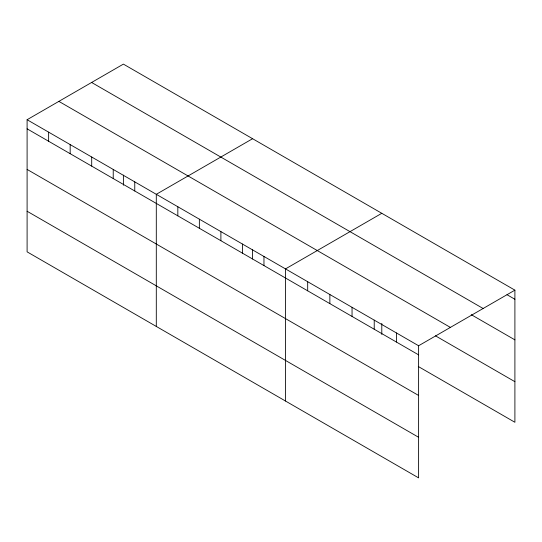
<?xml version="1.0" encoding="UTF-8"?>
<svg xmlns="http://www.w3.org/2000/svg" width="542" height="542" viewBox="0 0 542 542"><rect width="100%" height="100%" fill="white"/><g stroke="black" fill="none" stroke-linecap="round" stroke-linejoin="round"><path stroke-width="0.81" d="M418.607 395.457L418.607 345.749L27.1 119.721L27.1 251.847L418.607 477.881L418.607 395.457L27.1 169.422M418.288 366.5L514.9 422.279L514.9 290.153L123.393 64.119L27.1 119.721M252.592 138.711L156.299 194.307L156.299 326.44M381.792 213.304L285.492 268.9L285.492 401.026M418.607 345.749L514.9 290.153M507.027 294.719L514.9 299.265M91.618 82.465L483.125 308.5M471.242 314.658L514.9 339.861M58.875 101.374L450.382 327.402M435.463 335.823L514.9 381.683M27.1 128.827L418.607 354.861M27.1 211.251L418.607 437.279M396.419 332.944L396.419 342.049M381.792 323.438L381.792 334.434M374.231 320.132L374.231 329.245M352.049 307.328L352.049 316.433M329.861 294.516L329.861 303.622M307.68 281.711L307.68 290.817M263.961 256.468L263.961 265.573M252.592 249.699L252.592 259.001M242.43 244.035L242.43 253.141M220.892 231.603L220.892 240.709M199.361 219.171L199.361 228.277M177.83 206.739L177.83 215.852M134.762 181.875L134.762 190.987M123.393 175.107L123.393 185.256M113.231 169.443L113.231 178.555M91.7 157.011L91.7 166.123M70.169 144.578L70.169 153.691M48.631 132.146L48.631 141.259"/></g></svg>
